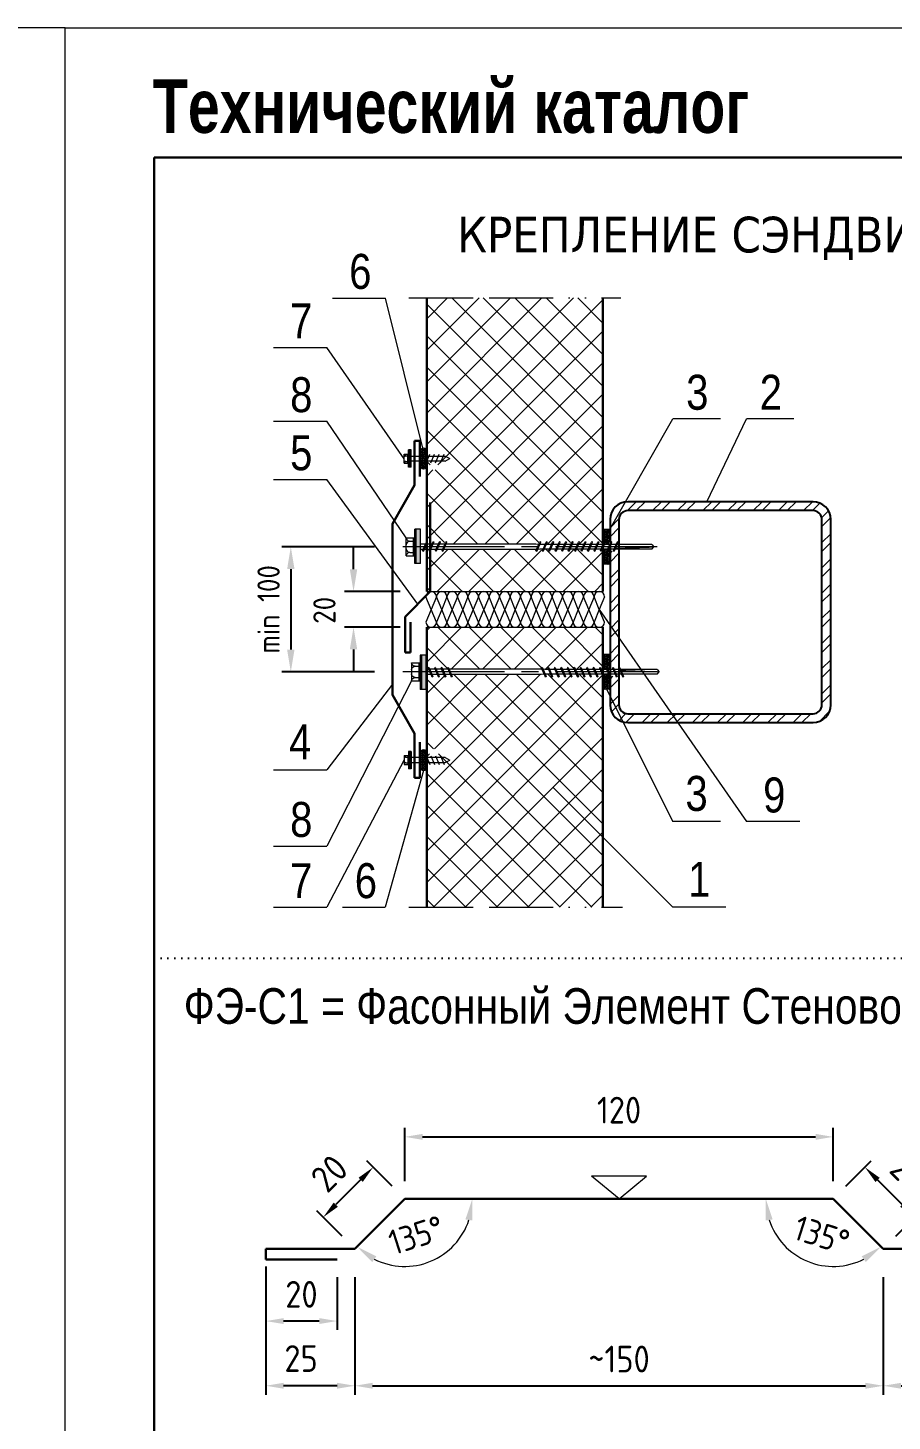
# Model space of a CAD drawing. Extents: x 5821 to 16321, y -13531 to 5774.
# Drawn here: x 15250 to 15736, y 537 to 1319 of the extents above; entities that cross this region are included whole.
import ezdxf
from ezdxf.enums import TextEntityAlignment as Align

# ---------------------------------------------------------------- set-up
doc = ezdxf.new("R2010")
doc.units = 0
doc.header["$LTSCALE"] = 3
for name, pattern in [('ACAD_ISO13W100', [36, 12, -3, 12, -3, 0, -3, 0, -3]), ('CENTER2', [28.575, 19.05, -3.175, 3.175, -3.175]), ('DOT2', [0.125, 0, -0.125])]:
    doc.linetypes.add(name, pattern=pattern)
doc.layers.get('0').update_dxf_attribs({"linetype": 'CONTINUOUS', "lineweight": 30})
doc.layers.get('DEFPOINTS').update_dxf_attribs({"linetype": 'CONTINUOUS'})
for name, color, linetype, lineweight in [('new_fill', 8, 'CONTINUOUS', 13), ('RAZMER', 7, 'CONTINUOUS', 9), ('Нащельники', 1, 'CONTINUOUS', 30), ('Саморезы', 7, 'CONTINUOUS', 13)]:
    doc.layers.add(name, color=color, linetype=linetype, lineweight=lineweight)
doc.layers.add('Punktir', color=7, linetype='CONTINUOUS')
doc.layers.add('Прогон', color=7, linetype='CONTINUOUS')
doc.styles.add('ROMANS', font='romans.shx', dxfattribs={"width": 0.85})
doc.styles.get("Standard").update_dxf_attribs({"font": 'TAHOMA.TTF'})
doc.styles.add('style1', font='ARIALN.TTF')
doc.styles.add('style2', font='impact.TTF')
doc.dimstyles.new('2.5', dxfattribs={"dimscale": 5, "dimtxt": 3, "dimasz": 2, "dimexe": 1, "dimexo": 2, "dimgap": 0, "dimtad": 0, "dimdec": 0, "dimlfac": 0.5, "dimzin": 9, "dimdsep": 46, "dimtxsty": 'ROMANS', "dimcen": -3, "dimdle": 1, "dimclrd": 256, "dimclre": 256, "dimclrt": 256, "dimadec": 0, "dimazin": 0, "dimtfac": 1, "dimtdec": 0, "dimtofl": 0, "dimtmove": 2, "dimatfit": 3, "dimfxl": 0, "dimtvp": 1, "dimtolj": 1, "dimtzin": 9, "dimarcsym": 0})
doc.dimstyles.new('5', dxfattribs={"dimscale": 5, "dimtxt": 3, "dimasz": 2.5, "dimexe": 1, "dimexo": 3, "dimgap": 0, "dimtad": 0, "dimdec": 0, "dimzin": 9, "dimdsep": 46, "dimtxsty": 'ROMANS', "dimblk2": 'OBLIQUE', "dimcen": -3, "dimdle": 1.5, "dimclrd": 256, "dimclre": 256, "dimclrt": 256, "dimadec": 0, "dimazin": 0, "dimtfac": 1, "dimtdec": 0, "dimtofl": 0, "dimtmove": 2, "dimatfit": 3, "dimfxl": 0, "dimtvp": 1, "dimtolj": 1, "dimtzin": 9, "dimarcsym": 0})
doc.dimstyles.get("Standard").update_dxf_attribs({"dimscale": 0, "dimtxt": 3, "dimasz": 3, "dimexe": 2.5, "dimexo": 2.5, "dimgap": 1.5, "dimtad": 0, "dimdec": 0, "dimzin": 9, "dimdsep": 46, "dimtxsty": 'ROMANS', "dimcen": -3, "dimdle": 1.25, "dimadec": 0, "dimazin": 0, "dimtfac": 0.75, "dimtdec": 0, "dimtofl": 0, "dimtmove": 2, "dimatfit": 3, "dimfxl": 0, "dimtvp": 1.5, "dimtolj": 1, "dimtzin": 0, "dimarcsym": 0})
pattern_1 = [(45, (12944.359, -2801.747), (-7.071068, 7.071068), []), (45, (12944.359, -2796.747), (-7.071068, 7.071068), [])]

# ---------------------------------------------------------------- blocks, each defined once
blk = doc.blocks.new('саморез4')
at = {"layer": 'new_fill'}
blk.add_hatch(color=254, dxfattribs=at).paths.add_polyline_path([(-2.4, -9.36), (0, -9.36), (0, 9.84), (-2.4, 9.84)])
at = {"layer": 'Саморезы', "ltscale": 150}
for p, q in [((0, 9.84), (-3.08, 9.84)), ((-3.08, -9.36), (-3.08, 9.84)), ((-2.4, -9.36), (-2.4, 9.84)), ((0, -9.36), (0, 9.84)), ((-7.88, 5.04), (-3.08, 5.04)), ((-7.88, -5.04), (-7.88, 5.04)), ((-5.88, 3.12), (-3.08, 3.12)), ((-3.76, -5.04), (-3.76, 5.04)), ((64.93, 1.5), (0, 1.5)), ((1.3, -2.21), (3.4, 2.69)), ((1.92, -2.21), (4.02, 2.69)), ((3.71, 2.91), (3.4, 2.69)), ((3.71, 2.91), (4.02, 2.69)), ((4.93, -2.21), (7.03, 2.69)), ((5.55, -2.21), (7.64, 2.69)), ((7.33, 2.91), (7.03, 2.69)), ((7.33, 2.91), (7.64, 2.69)), ((8.56, -2.21), (10.65, 2.69)), ((9.17, -2.21), (11.27, 2.69)), ((10.96, 2.91), (10.65, 2.69)), ((10.96, 2.91), (11.27, 2.69)), ((12.18, -2.21), (14.28, 2.69)), ((12.8, -2.21), (14.9, 2.69)), ((14.59, 2.91), (14.28, 2.69)), ((14.59, 2.91), (14.9, 2.69)), ((64.94, -2.21), (67.04, 2.69)), ((65.56, -2.21), (67.66, 2.69)), ((67.35, 2.91), (67.04, 2.69)), ((130.01, 1.32), (67.08, 1.32)), ((67.35, 2.91), (67.66, 2.69)), ((68.57, -2.21), (70.67, 2.69)), ((69.19, -2.21), (71.28, 2.69)), ((70.97, 2.91), (70.67, 2.69)), ((70.97, 2.91), (71.28, 2.69)), ((72.2, -2.21), (74.3, 2.69)), ((72.81, -2.21), (74.91, 2.69)), ((74.6, 2.91), (74.29, 2.69)), ((74.6, 2.91), (74.91, 2.69)), ((75.82, -2.21), (77.92, 2.69)), ((76.44, -2.21), (78.54, 2.69)), ((78.23, 2.91), (77.92, 2.69)), ((78.23, 2.91), (78.54, 2.69)), ((79.45, -2.21), (81.55, 2.69)), ((80.07, -2.21), (82.16, 2.69)), ((81.85, 2.91), (81.55, 2.69)), ((81.85, 2.91), (82.16, 2.69)), ((83.08, -2.21), (85.18, 2.69)), ((83.69, -2.21), (85.79, 2.69)), ((85.48, 2.91), (85.17, 2.69)), ((85.48, 2.91), (85.79, 2.69)), ((86.7, -2.21), (88.8, 2.69)), ((87.32, -2.21), (89.42, 2.69)), ((89.11, 2.91), (88.8, 2.69)), ((89.11, 2.91), (89.42, 2.69)), ((90.33, -2.21), (92.43, 2.69)), ((90.95, -2.21), (93.04, 2.69)), ((92.73, 2.91), (92.43, 2.69)), ((92.73, 2.91), (93.04, 2.69)), ((93.96, -2.21), (96.06, 2.69)), ((94.57, -2.21), (96.67, 2.69)), ((96.36, 2.91), (96.05, 2.69)), ((96.36, 2.91), (96.67, 2.69)), ((97.58, -2.21), (99.68, 2.69)), ((98.2, -2.21), (100.3, 2.69)), ((99.99, 2.91), (99.68, 2.69)), ((99.99, 2.91), (100.3, 2.69)), ((101.21, -2.21), (103.31, 2.69)), ((101.83, -2.21), (103.92, 2.69)), ((103.61, 2.91), (103.31, 2.69)), ((103.61, 2.91), (103.92, 2.69)), ((104.84, -2.21), (106.94, 2.69)), ((105.45, -2.21), (107.55, 2.69)), ((107.24, 2.91), (106.93, 2.69)), ((107.24, 2.91), (107.55, 2.69)), ((108.46, -2.21), (110.56, 2.69)), ((109.08, -2.21), (111.18, 2.69)), ((110.87, 2.91), (110.56, 2.69)), ((110.87, 2.91), (111.18, 2.69)), ((130.01, 1.32), (131.19, 0)), ((-7.88, -5.04), (-3.08, -5.04)), ((-5.88, -3.12), (-3.08, -3.12)), ((64.93, -1.5), (0, -1.5)), ((64.93, -1.5), (0, -1.5)), ((1.61, -2.43), (1.3, -2.21)), ((1.61, -2.43), (1.92, -2.21)), ((5.24, -2.43), (4.93, -2.21)), ((5.24, -2.43), (5.55, -2.21)), ((8.86, -2.43), (8.56, -2.21)), ((8.86, -2.43), (9.17, -2.21)), ((12.49, -2.43), (12.18, -2.21)), ((12.49, -2.43), (12.8, -2.21)), ((65.25, -2.43), (64.94, -2.21)), ((65.25, -2.43), (65.56, -2.21)), ((130.01, -1.32), (67.08, -1.32)), ((68.88, -2.43), (68.57, -2.21)), ((68.88, -2.43), (69.19, -2.21)), ((72.51, -2.43), (72.2, -2.21)), ((72.51, -2.43), (72.82, -2.21)), ((76.13, -2.43), (75.82, -2.21)), ((76.13, -2.43), (76.44, -2.21)), ((79.76, -2.43), (79.45, -2.21)), ((79.76, -2.43), (80.07, -2.21)), ((83.39, -2.43), (83.08, -2.21)), ((83.39, -2.43), (83.7, -2.21)), ((87.01, -2.43), (86.7, -2.21)), ((87.01, -2.43), (87.32, -2.21)), ((90.64, -2.43), (90.33, -2.21)), ((90.64, -2.43), (90.95, -2.21)), ((94.27, -2.43), (93.96, -2.21)), ((94.27, -2.43), (94.58, -2.21)), ((97.89, -2.43), (97.58, -2.21)), ((97.89, -2.43), (98.2, -2.21)), ((101.52, -2.43), (101.21, -2.21)), ((101.52, -2.43), (101.83, -2.21)), ((105.15, -2.43), (104.84, -2.21)), ((105.15, -2.43), (105.46, -2.21)), ((108.77, -2.43), (108.46, -2.21)), ((108.77, -2.43), (109.08, -2.21)), ((130.01, -1.32), (131.19, 0)), ((0, -9.36), (-3.08, -9.36))]:
    blk.add_line(p, q, dxfattribs=at)
at = {"layer": 'Саморезы'}
for p, q in [((67.08, 1.32), (64.93, 1.5)), ((67.08, -1.32), (64.93, -1.5))]:
    blk.add_line(p, q, dxfattribs=at)
at = {"layer": 'Саморезы', "ltscale": 150}
for centre, radius, start, end in [((-5.88, 5.12), 2, 182.37301, 269.96526), ((-5.88, 1.12), 2, 90.03474, 177.62699), ((80.26, 1057.69), 1058.91, 271.59199, 272.75541), ((-5.88, -1.12), 2, 182.37301, 269.96526), ((-5.88, -5.12), 2, 90.03474, 177.62699)]:
    blk.add_arc(centre, radius, start, end, dxfattribs=at)
blk = doc.blocks.new('саморез1')
at = {"layer": 'new_fill'}
blk.add_hatch(color=254, dxfattribs=at).paths.add_polyline_path([(-1.2, -4.8), (0, -4.8), (0, 4.8), (-1.2, 4.8)])
at = {"layer": 'Саморезы', "ltscale": 150}
for p, q in [((-3.94, 2.64), (-1.54, 2.64)), ((-3.94, 2.64), (-3.94, -2.4)), ((-2.94, 1.68), (-1.54, 1.68)), ((-1.88, 2.64), (-1.88, -2.4)), ((0, 4.8), (-1.54, 4.8)), ((-1.54, 4.8), (-1.54, -4.8)), ((-1.2, 4.8), (-1.2, -4.8)), ((0, 4.8), (0, -4.8)), ((19.22, 1.4), (0, 1.4)), ((8.42, 2.45), (10.52, -2.45)), ((11.09, 2.45), (13.19, -2.45)), ((13.76, 2.45), (15.85, -2.45)), ((16.43, 2.45), (18.52, -2.45)), ((19.22, 1.4), (21.75, 0)), ((19.22, -1.4), (21.75, 0)), ((-3.94, -2.4), (-1.54, -2.4)), ((-2.94, -1.44), (-1.54, -1.44)), ((0, -4.8), (-1.54, -4.8)), ((0, -1.4), (19.22, -1.4))]:
    blk.add_line(p, q, dxfattribs=at)
for centre, start, end in [((-2.94, 2.68), 182.37301, 269.96526), ((-2.94, 0.68), 90.03474, 177.62699), ((-2.94, -0.44), 182.37301, 269.96526), ((-2.94, -2.44), 90.03474, 177.62699)]:
    blk.add_arc(centre, 1, start, end, dxfattribs=at)
blk = doc.blocks.new('*D842')
at = {"layer": 'DEFPOINTS', "color": 0, "transparency": 16777216}
for p in [(15474.13, 1002.36), (15433.01, 982.36), (15474.13, 982.36)]:
    blk.add_point(p, dxfattribs=at)
at = {"layer": 'RAZMER', "lineweight": -2, "transparency": 16777216}
for p, q in [((15433.01, 1014.86), (15433.01, 1027.36)), ((15459.13, 1002.36), (15428.01, 1002.36)), ((15459.13, 982.36), (15428.01, 982.36)), ((15433.01, 969.86), (15433.01, 957.36))]:
    blk.add_line(p, q, dxfattribs=at)
at = {"layer": 'RAZMER', "transparency": 16777216}
for points in [[(15430.93, 1014.86), (15435.1, 1014.86), (15433.01, 1002.36)], [(15430.93, 969.86), (15435.1, 969.86), (15433.01, 982.36)]]:
    blk.add_solid(points, dxfattribs=at)
at = {"layer": 'RAZMER', "transparency": 16777216, "insert": (15416.67, 991.82), "char_height": 12.5, "attachment_point": 5, "rotation": 90, "style": 'ROMANS'}
blk.add_mtext('\\A1;20', dxfattribs=at)
blk = doc.blocks.new('_OBLIQUE')
at = {"color": 0, "linetype": 'ByBlock'}
blk.add_line((-0.5, -0.5), (0.5, 0.5), dxfattribs=at)
blk = doc.blocks.new('*D843')
at = {"layer": 'DEFPOINTS', "color": 0, "transparency": 16777216}
for p in [(15459.72, 1027.45), (15397.8, 957.27), (15459.72, 957.27)]:
    blk.add_point(p, dxfattribs=at)
at = {"layer": 'RAZMER', "lineweight": -2, "transparency": 16777216}
for p, q in [((15444.72, 1027.45), (15392.8, 1027.45)), ((15397.8, 1014.95), (15397.8, 969.77)), ((15444.72, 957.27), (15392.8, 957.27))]:
    blk.add_line(p, q, dxfattribs=at)
at = {"layer": 'RAZMER', "transparency": 16777216}
for points in [[(15395.72, 1014.95), (15399.88, 1014.95), (15397.8, 1027.45)], [(15395.72, 969.77), (15399.88, 969.77), (15397.8, 957.27)]]:
    blk.add_solid(points, dxfattribs=at)
at = {"layer": 'RAZMER', "transparency": 16777216, "insert": (15385.3, 992.36), "char_height": 12.5, "attachment_point": 5, "rotation": 90, "style": 'ROMANS'}
blk.add_mtext('\\A1;min 100', dxfattribs=at)
blk = doc.blocks.new('*D856')
at = {"layer": 'DEFPOINTS', "color": 0, "transparency": 16777216}
for p in [(15461.8, 661.45), (15416.02, 651.15), (15433.76, 633.41)]:
    blk.add_point(p, dxfattribs=at)
at = {"layer": 'RAZMER', "lineweight": -2, "transparency": 16777216}
for p, q in [((15454.73, 668.52), (15440.52, 682.73)), ((15436.99, 672.12), (15423.09, 658.22)), ((15426.69, 640.48), (15412.48, 654.69))]:
    blk.add_line(p, q, dxfattribs=at)
at = {"layer": 'RAZMER', "transparency": 16777216}
for points in [[(15435.81, 673.3), (15438.17, 670.94), (15444.06, 679.19)], [(15421.91, 659.4), (15424.27, 657.04), (15416.02, 651.15)]]:
    blk.add_solid(points, dxfattribs=at)
at = {"layer": 'RAZMER', "transparency": 16777216, "insert": (15419.43, 675.78), "char_height": 15, "attachment_point": 5, "rotation": 45, "style": 'ROMANS'}
blk.add_mtext('\\A1;20', dxfattribs=at)
blk = doc.blocks.new('*D857')
at = {"layer": 'DEFPOINTS', "color": 0, "transparency": 16777216}
for p in [(15383.76, 633.41), (15433.76, 627.41), (15383.76, 556.53)]:
    blk.add_point(p, dxfattribs=at)
at = {"layer": 'RAZMER', "lineweight": -2, "transparency": 16777216}
for p, q in [((15383.76, 623.41), (15383.76, 551.53)), ((15433.76, 617.41), (15433.76, 551.53)), ((15423.76, 556.53), (15393.76, 556.53))]:
    blk.add_line(p, q, dxfattribs=at)
at = {"layer": 'RAZMER', "transparency": 16777216}
for points in [[(15393.76, 558.2), (15393.76, 554.87), (15383.76, 556.53)], [(15423.76, 558.2), (15423.76, 554.87), (15433.76, 556.53)]]:
    blk.add_solid(points, dxfattribs=at)
at = {"layer": 'RAZMER', "transparency": 16777216, "insert": (15403.54, 571.82), "char_height": 15, "attachment_point": 5, "style": 'ROMANS'}
blk.add_mtext('\\A1;25', dxfattribs=at)
blk = doc.blocks.new('*D858')
at = {"layer": 'DEFPOINTS', "color": 0, "transparency": 16777216}
for p in [(15525.8, 661.45), (15682.5, 661.45), (15702.5, 661.45), (15675.68, 634.63), (15730.54, 633.41)]:
    blk.add_point(p, dxfattribs=at)
at = {"layer": 'RAZMER', "color": 0, "lineweight": 0, "transparency": 16777216}
blk.add_arc((15702.5, 661.45), 37.94, 198.20059, 296.79941, dxfattribs=at)
at = {"layer": 'RAZMER', "color": 0, "transparency": 16777216}
for points in [[(15664.49, 649.29), (15668.44, 649.92), (15664.57, 661.45)], [(15718.43, 629.21), (15720.78, 625.97), (15729.33, 634.63)]]:
    blk.add_solid(points, dxfattribs=at)
at = {"layer": 'RAZMER', "color": 0, "transparency": 16777216, "insert": (15696.02, 641.13), "char_height": 14, "attachment_point": 5, "rotation": 342.31118, "style": 'ROMANS'}
blk.add_mtext('\\A1;135°', dxfattribs=at)
blk = doc.blocks.new('*D859')
at = {"layer": 'DEFPOINTS', "color": 0, "transparency": 16777216}
for p in [(15702.5, 696.25), (15461.8, 661.45), (15702.5, 661.45)]:
    blk.add_point(p, dxfattribs=at)
at = {"layer": 'RAZMER', "lineweight": -2, "transparency": 16777216}
for p, q in [((15461.8, 671.45), (15461.8, 701.25)), ((15471.8, 696.25), (15692.5, 696.25)), ((15702.5, 671.45), (15702.5, 701.25))]:
    blk.add_line(p, q, dxfattribs=at)
at = {"layer": 'RAZMER', "transparency": 16777216}
for points in [[(15471.8, 697.92), (15471.8, 694.59), (15461.8, 696.25)], [(15692.5, 697.92), (15692.5, 694.59), (15702.5, 696.25)]]:
    blk.add_solid(points, dxfattribs=at)
at = {"layer": 'RAZMER', "transparency": 16777216, "insert": (15582.15, 711.25), "char_height": 15, "attachment_point": 5, "style": 'ROMANS'}
blk.add_mtext('\\A1;120', dxfattribs=at)
blk = doc.blocks.new('*D860')
at = {"layer": 'DEFPOINTS', "color": 0, "transparency": 16777216}
for p in [(15702.5, 661.45), (15748.29, 651.15), (15730.54, 633.41)]:
    blk.add_point(p, dxfattribs=at)
at = {"layer": 'RAZMER', "lineweight": -2, "transparency": 16777216}
for p, q in [((15709.57, 668.52), (15723.78, 682.73)), ((15727.31, 672.12), (15741.21, 658.22)), ((15737.62, 640.48), (15751.82, 654.69))]:
    blk.add_line(p, q, dxfattribs=at)
at = {"layer": 'RAZMER', "transparency": 16777216}
for points in [[(15728.49, 673.3), (15726.14, 670.94), (15720.24, 679.19)], [(15742.39, 659.4), (15740.04, 657.04), (15748.29, 651.15)]]:
    blk.add_solid(points, dxfattribs=at)
at = {"layer": 'RAZMER', "transparency": 16777216, "insert": (15744.87, 675.78), "char_height": 15, "attachment_point": 5, "rotation": 315, "style": 'ROMANS'}
blk.add_mtext('\\A1;20', dxfattribs=at)
blk = doc.blocks.new('*D864')
at = {"layer": 'DEFPOINTS', "color": 0, "transparency": 16777216}
for p in [(15433.76, 627.41), (15730.54, 627.41), (15730.54, 556.53)]:
    blk.add_point(p, dxfattribs=at)
at = {"layer": 'RAZMER', "lineweight": -2, "transparency": 16777216}
for p, q in [((15433.76, 617.41), (15433.76, 551.53)), ((15730.54, 617.41), (15730.54, 551.53)), ((15443.76, 556.53), (15720.54, 556.53))]:
    blk.add_line(p, q, dxfattribs=at)
at = {"layer": 'RAZMER', "transparency": 16777216}
for points in [[(15443.76, 558.2), (15443.76, 554.87), (15433.76, 556.53)], [(15720.54, 558.2), (15720.54, 554.87), (15730.54, 556.53)]]:
    blk.add_solid(points, dxfattribs=at)
at = {"layer": 'RAZMER', "transparency": 16777216, "insert": (15582.15, 571.53), "char_height": 15, "attachment_point": 5, "style": 'ROMANS'}
blk.add_mtext('\\A1;~150', dxfattribs=at)
blk = doc.blocks.new('*D868')
at = {"layer": 'DEFPOINTS', "color": 0, "transparency": 16777216}
for p in [(15383.76, 627.41), (15423.76, 627.41), (15383.76, 592.85)]:
    blk.add_point(p, dxfattribs=at)
at = {"layer": 'RAZMER', "lineweight": -2, "transparency": 16777216}
for p, q in [((15383.76, 617.41), (15383.76, 587.85)), ((15423.76, 617.41), (15423.76, 587.85)), ((15413.76, 592.85), (15393.76, 592.85))]:
    blk.add_line(p, q, dxfattribs=at)
at = {"layer": 'RAZMER', "transparency": 16777216}
for points in [[(15393.76, 594.52), (15393.76, 591.19), (15383.76, 592.85)], [(15413.76, 594.52), (15413.76, 591.19), (15423.76, 592.85)]]:
    blk.add_solid(points, dxfattribs=at)
at = {"layer": 'RAZMER', "transparency": 16777216, "insert": (15403.76, 607.85), "char_height": 15, "attachment_point": 5, "style": 'ROMANS'}
blk.add_mtext('\\A1;20', dxfattribs=at)
blk = doc.blocks.new('*D869')
at = {"layer": 'DEFPOINTS', "color": 0, "transparency": 16777216}
for p in [(15730.54, 627.41), (15780.54, 633.41), (15780.54, 556.53)]:
    blk.add_point(p, dxfattribs=at)
at = {"layer": 'RAZMER', "lineweight": -2, "transparency": 16777216}
for p, q in [((15780.54, 623.41), (15780.54, 551.53)), ((15730.54, 617.41), (15730.54, 551.53)), ((15740.54, 556.53), (15770.54, 556.53))]:
    blk.add_line(p, q, dxfattribs=at)
at = {"layer": 'RAZMER', "transparency": 16777216}
for points in [[(15740.54, 558.2), (15740.54, 554.87), (15730.54, 556.53)], [(15770.54, 558.2), (15770.54, 554.87), (15780.54, 556.53)]]:
    blk.add_solid(points, dxfattribs=at)
at = {"layer": 'RAZMER', "transparency": 16777216, "insert": (15760.77, 571.82), "char_height": 15, "attachment_point": 5, "style": 'ROMANS'}
blk.add_mtext('\\A1;25', dxfattribs=at)
blk = doc.blocks.new('*D871')
at = {"layer": 'DEFPOINTS', "color": 0, "transparency": 16777216}
for p in [(15461.8, 661.45), (15481.8, 661.45), (15638.5, 661.45), (15488.63, 634.63), (15433.76, 633.41)]:
    blk.add_point(p, dxfattribs=at)
at = {"layer": 'RAZMER', "color": 0, "lineweight": 0, "transparency": 16777216}
blk.add_arc((15461.8, 661.45), 37.94, 243.20059, 341.79941, dxfattribs=at)
at = {"layer": 'RAZMER', "color": 0, "transparency": 16777216}
for points in [[(15495.86, 649.92), (15499.81, 649.29), (15499.74, 661.45)], [(15443.52, 625.97), (15445.87, 629.21), (15434.98, 634.63)]]:
    blk.add_solid(points, dxfattribs=at)
at = {"layer": 'RAZMER', "color": 0, "transparency": 16777216, "insert": (15468.28, 641.13), "char_height": 14, "attachment_point": 5, "rotation": 17.68882, "style": 'ROMANS'}
blk.add_mtext('\\A1;135°', dxfattribs=at)

msp = doc.modelspace()

# ---------------------------------------------------------------- hatches: boundary and pattern name
at = {"layer": 'new_fill'}
h = msp.add_hatch(dxfattribs=at)
h.set_pattern_fill('ANSI37', color=256, scale=100, style=0)
h.set_pattern_definition([(45, (25978.73, -838.003), (-8.838835, 8.838835), []), (135, (25978.73, -838.003), (-8.838835, -8.838835), [])])
h.paths.add_polyline_path([(15573.13, 1167.22), (15474.13, 1167.22), (15474.13, 1073.41), (15484.57, 1073.41), (15487.11, 1072.01), (15484.57, 1070.61), (15474.22, 1070.61), (15474.13, 1070.41), (15474.13, 1028.96), (15476.43, 1028.96), (15477.09, 1030.48), (15477.56, 1030.14), (15477.05, 1028.96), (15480.06, 1028.96), (15480.71, 1030.48), (15481.18, 1030.14), (15480.68, 1028.96), (15483.69, 1028.96), (15484.34, 1030.48), (15484.81, 1030.14), (15484.3, 1028.96), (15487.31, 1028.96), (15487.97, 1030.48), (15488.44, 1030.14), (15487.93, 1028.96), (15538.48, 1028.96), (15540.02, 1028.82), (15540.73, 1030.48), (15541.2, 1030.14), (15540.61, 1028.77), (15540.62, 1028.77), (15543.62, 1028.77), (15544.36, 1030.48), (15544.82, 1030.14), (15544.24, 1028.77), (15547.25, 1028.77), (15547.98, 1030.48), (15548.45, 1030.14), (15547.86, 1028.77), (15550.88, 1028.77), (15551.61, 1030.48), (15552.08, 1030.14), (15551.49, 1028.77), (15554.5, 1028.77), (15555.24, 1030.48), (15555.7, 1030.14), (15555.12, 1028.77), (15558.13, 1028.77), (15558.86, 1030.48), (15559.33, 1030.14), (15558.74, 1028.77), (15561.76, 1028.77), (15562.49, 1030.48), (15562.96, 1030.14), (15562.37, 1028.77), (15565.38, 1028.77), (15566.12, 1030.48), (15566.58, 1030.14), (15566, 1028.77), (15569.01, 1028.77), (15569.74, 1030.48), (15570.21, 1030.14), (15569.62, 1028.77), (15572.64, 1028.77), (15573.13, 1029.94)])
h.paths.add_polyline_path([(15573.13, 1026.13), (15572.12, 1026.13), (15571.59, 1024.9), (15571.13, 1025.24), (15571.51, 1026.13), (15568.5, 1026.13), (15567.97, 1024.9), (15567.5, 1025.24), (15567.88, 1026.13), (15564.87, 1026.13), (15564.34, 1024.9), (15563.87, 1025.24), (15564.25, 1026.13), (15561.24, 1026.13), (15560.71, 1024.9), (15560.25, 1025.24), (15560.63, 1026.13), (15557.62, 1026.13), (15557.09, 1024.9), (15556.62, 1025.24), (15557, 1026.13), (15553.99, 1026.13), (15553.46, 1024.9), (15552.99, 1025.24), (15553.37, 1026.13), (15550.36, 1026.13), (15549.83, 1024.9), (15549.37, 1025.24), (15549.75, 1026.13), (15546.74, 1026.13), (15546.21, 1024.9), (15545.74, 1025.24), (15546.12, 1026.13), (15543.11, 1026.13), (15542.58, 1024.9), (15542.11, 1025.24), (15542.49, 1026.13), (15540.62, 1026.13), (15539.44, 1026.03), (15538.95, 1024.9), (15538.49, 1025.24), (15538.79, 1025.95), (15486.64, 1025.95), (15486.19, 1024.9), (15485.72, 1025.24), (15486.03, 1025.95), (15483.01, 1025.95), (15482.57, 1024.9), (15482.1, 1025.24), (15482.4, 1025.95), (15479.39, 1025.95), (15478.94, 1024.9), (15478.47, 1025.24), (15478.77, 1025.95), (15475.76, 1025.95), (15475.31, 1024.9), (15474.84, 1025.24), (15475.15, 1025.95), (15474.13, 1025.95), (15474.13, 1002.36), (15573.13, 1002.36)])
h = msp.add_hatch(dxfattribs=at)
h.set_pattern_fill('NET3', color=256, scale=10, angle=-90, style=0)
h.set_pattern_definition([(90, (11675.7274, -8985.0548), (1.25, -2e-16), []), (30, (11675.7274, -8985.0548), (0.625, -1.08253175), []), (330, (11675.7274, -8985.0548), (-0.625, -1.08253175), [])])
h.paths.add_polyline_path([(15474.13, 1074.91), (15474.13, 1073.07, -1), (15470.35, 1073.07), (15470.35, 1074.91)])
h.paths.add_polyline_path([(15474.13, 1079.11), (15474.13, 1074.91), (15470.35, 1074.91), (15470.35, 1079.11)])
h.paths.add_polyline_path([(15470.35, 1079.11), (15470.35, 1080.96, -1), (15474.13, 1080.96), (15474.13, 1079.11)])
h = msp.add_hatch(dxfattribs=at)
h.set_pattern_fill('STEEL', color=256, scale=80, style=0)
h.set_pattern_definition(pattern_1)
h.paths.add_polyline_path([(15639.1, 1052.75), (15639.1, 1047.75), (15691.1, 1047.75, -0.414214), (15696.1, 1042.75), (15696.1, 992.36), (15701.1, 992.36), (15701.1, 1042.75, 0.414214), (15691.1, 1052.75)])
h.paths.add_polyline_path([(15639.1, 1047.75), (15639.1, 1052.75), (15587.1, 1052.75, 0.16896), (15580.89, 1050.59), (15577.57, 1045.79, 0.077621), (15577.1, 1042.75), (15577.1, 1029.85), (15582.1, 1029.85), (15582.1, 1042.75, -0.414214), (15587.1, 1047.75)])
h.paths.add_polyline_path([(15577.1, 992.36), (15582.1, 992.36), (15582.1, 1024.89), (15581.97, 1025.05), (15577.1, 1025.05)])
h.paths.add_polyline_path([(15582.1, 992.36), (15577.1, 992.36), (15577.1, 977.78), (15582.1, 968.66)])
h = msp.add_hatch(dxfattribs=at)
h.set_pattern_fill('NET3', color=256, scale=10, angle=90, style=0)
h.set_pattern_definition([(90, (17433.1348, 23466.7323), (-1.25, -2e-14), []), (150, (17433.1348, 23466.7323), (-0.625, -1.082531755), []), (210, (17433.1348, 23466.7323), (0.625, -1.082531755), [])])
h.paths.add_polyline_path([(15575.1, 1026.13), (15575.48, 1025.24), (15575.17, 1025.02), (15574.86, 1025.24), (15574.48, 1026.13), (15573.1, 1026.13), (15573.1, 1017.69), (15577.1, 1017.69), (15577.1, 1026.13)])
h.paths.add_polyline_path([(15573.1, 1037.21), (15573.1, 1030.35), (15573.38, 1030.14), (15573.97, 1028.77), (15576.98, 1028.77), (15576.39, 1030.14), (15576.7, 1030.37), (15577.01, 1030.14), (15577.1, 1029.94), (15577.1, 1037.21)])
h = msp.add_hatch(dxfattribs=at)
h.set_pattern_fill('STEEL', color=256, scale=80, style=0)
h.set_pattern_definition(pattern_1)
h.paths.add_polyline_path([(15582.1, 959.67), (15582.1, 968.66), (15577.1, 977.78), (15577.1, 959.67)])
h.paths.add_polyline_path([(15577.1, 938.75, 0.414214), (15587.1, 928.75), (15603.98, 928.75), (15601.24, 933.75), (15587.1, 933.75, -0.414214), (15582.1, 938.75), (15582.1, 954.87), (15577.1, 954.87)])
h.paths.add_polyline_path([(15639.1, 928.75), (15639.1, 933.75), (15601.24, 933.75), (15603.98, 928.75)])
h.paths.add_polyline_path([(15691.1, 928.75, 0.414214), (15701.1, 938.75), (15701.1, 992.36), (15696.1, 992.36), (15696.1, 938.75, -0.414214), (15691.1, 933.75), (15639.1, 933.75), (15639.1, 928.75)])
h = msp.add_hatch(dxfattribs=at)
h.set_pattern_fill('ANSI37', color=256, scale=100, style=0)
h.set_pattern_definition([(45, (25978.73, -765.58), (-8.838835, 8.838835), []), (135, (25978.73, -765.58), (-8.838835, -8.838835), [])])
h.paths.add_polyline_path([(15573.13, 954.79), (15572.64, 955.95), (15569.62, 955.95), (15570.21, 954.58), (15569.74, 954.24), (15569.01, 955.95), (15566, 955.95), (15566.58, 954.58), (15566.12, 954.24), (15565.38, 955.95), (15562.37, 955.95), (15562.96, 954.58), (15562.49, 954.24), (15561.76, 955.95), (15558.74, 955.95), (15559.33, 954.58), (15558.86, 954.24), (15558.13, 955.95), (15555.12, 955.95), (15555.7, 954.58), (15555.24, 954.24), (15554.5, 955.95), (15551.49, 955.95), (15552.08, 954.58), (15551.61, 954.24), (15550.88, 955.95), (15547.86, 955.95), (15548.45, 954.58), (15547.98, 954.24), (15547.25, 955.95), (15544.24, 955.95), (15544.82, 954.58), (15544.36, 954.24), (15543.62, 955.95), (15540.62, 955.95), (15540.61, 955.95), (15541.2, 954.58), (15540.73, 954.24), (15540.02, 955.9), (15538.48, 955.77), (15487.93, 955.77), (15488.44, 954.58), (15487.97, 954.24), (15487.31, 955.77), (15484.3, 955.77), (15484.81, 954.58), (15484.34, 954.24), (15483.69, 955.77), (15480.68, 955.77), (15481.18, 954.58), (15480.71, 954.24), (15480.06, 955.77), (15477.05, 955.77), (15477.56, 954.58), (15477.09, 954.24), (15476.43, 955.77), (15474.13, 955.77), (15474.13, 914.32), (15474.22, 914.11), (15484.57, 914.11), (15487.11, 912.71), (15484.57, 911.31), (15474.13, 911.31), (15474.13, 825.22), (15573.13, 825.14)])
h.paths.add_polyline_path([(15573.13, 979.36), (15571.32, 982.31, -0.021919), (15571.06, 982.3, -0.050551), (15570.47, 982.36), (15565.75, 982.36, -0.050551), (15565.16, 982.3, -0.050551), (15564.57, 982.36), (15559.85, 982.36, -0.050551), (15559.26, 982.3, -0.050551), (15558.67, 982.36), (15553.95, 982.36, -0.050551), (15553.36, 982.3, -0.050551), (15552.77, 982.36), (15548.05, 982.36, -0.050551), (15547.46, 982.3, -0.050551), (15546.87, 982.36), (15542.15, 982.36, -0.050551), (15541.56, 982.3, -0.050551), (15540.97, 982.36), (15536.25, 982.36, -0.050551), (15535.66, 982.3, -0.050551), (15535.07, 982.36), (15530.35, 982.36, -0.050551), (15529.76, 982.3, -0.050551), (15529.17, 982.36), (15524.45, 982.36, -0.050551), (15523.86, 982.3, -0.050551), (15523.27, 982.36), (15518.55, 982.36, -0.050551), (15517.96, 982.3, -0.050551), (15517.37, 982.36), (15512.65, 982.36, -0.050551), (15512.06, 982.3, -0.050551), (15511.47, 982.36), (15506.75, 982.36, -0.050551), (15506.16, 982.3, -0.050551), (15505.57, 982.36), (15500.85, 982.36, -0.050551), (15500.26, 982.3, -0.050551), (15499.67, 982.36), (15494.95, 982.36, -0.050551), (15494.36, 982.3, -0.050551), (15493.77, 982.36), (15489.05, 982.36, -0.050551), (15488.46, 982.3, -0.050551), (15487.87, 982.36), (15483.15, 982.36, -0.050551), (15482.56, 982.3, -0.050551), (15481.97, 982.36), (15477.25, 982.36, -0.050551), (15476.66, 982.3, -0.050551), (15476.07, 982.36), (15474.13, 982.36), (15474.13, 958.78), (15475.15, 958.78), (15474.84, 959.48), (15475.15, 959.71), (15475.46, 959.48), (15475.76, 958.78), (15478.77, 958.78), (15478.47, 959.48), (15478.78, 959.71), (15479.09, 959.48), (15479.39, 958.78), (15482.4, 958.78), (15482.1, 959.48), (15482.4, 959.71), (15482.71, 959.48), (15483.01, 958.78), (15486.03, 958.78), (15485.72, 959.48), (15486.03, 959.71), (15486.34, 959.48), (15486.64, 958.78), (15538.79, 958.78), (15538.49, 959.48), (15538.79, 959.71), (15539.1, 959.48), (15539.44, 958.69), (15540.62, 958.59), (15542.49, 958.59), (15542.11, 959.48), (15542.42, 959.71), (15542.73, 959.48), (15543.11, 958.59), (15546.12, 958.59), (15545.74, 959.48), (15546.05, 959.71), (15546.35, 959.48), (15546.74, 958.59), (15549.75, 958.59), (15549.37, 959.48), (15549.67, 959.71), (15549.98, 959.48), (15550.36, 958.59), (15553.37, 958.59), (15552.99, 959.48), (15553.3, 959.71), (15553.61, 959.48), (15553.99, 958.59), (15557, 958.59), (15556.62, 959.48), (15556.93, 959.71), (15557.23, 959.48), (15557.62, 958.59), (15560.63, 958.59), (15560.25, 959.48), (15560.55, 959.71), (15560.86, 959.48), (15561.24, 958.59), (15564.25, 958.59), (15563.87, 959.48), (15564.18, 959.71), (15564.49, 959.48), (15564.87, 958.59), (15567.88, 958.59), (15567.5, 959.48), (15567.81, 959.71), (15568.11, 959.48), (15568.5, 958.59), (15571.51, 958.59), (15571.13, 959.48), (15571.43, 959.71), (15571.74, 959.48), (15572.12, 958.59), (15573.13, 958.59)])
h = msp.add_hatch(dxfattribs=at)
h.set_pattern_fill('NET3', color=256, scale=10, angle=90, style=0)
h.set_pattern_definition([(270, (17433.1348, -21482.0076), (-1.25, 2e-14), []), (210, (17433.1348, -21482.0076), (-0.625, 1.082531755), []), (150, (17433.1348, -21482.0076), (0.625, 1.082531755), [])])
h.paths.add_polyline_path([(15575.1, 958.59), (15575.48, 959.48), (15575.17, 959.71), (15574.86, 959.48), (15574.48, 958.59), (15573.1, 958.59), (15573.1, 967.03), (15577.1, 967.03), (15577.1, 958.59)])
h.paths.add_polyline_path([(15573.1, 947.51), (15573.1, 954.37), (15573.38, 954.58), (15573.97, 955.95), (15576.98, 955.95), (15576.39, 954.58), (15576.7, 954.36), (15577.01, 954.58), (15577.1, 954.79), (15577.1, 947.51)])
h = msp.add_hatch(dxfattribs=at)
h.set_pattern_fill('NET3', color=256, scale=10, angle=-90, style=0)
h.set_pattern_definition([(270, (22771.9191, -843.0033), (1.25, -2e-16), []), (330, (22771.9191, -843.0033), (0.625, 1.08253175), []), (30, (22771.9191, -843.0033), (-0.625, 1.08253175), [])])
h.paths.add_polyline_path([(15474.13, 909.81), (15474.13, 911.66, 1), (15470.35, 911.66), (15470.35, 909.81)])
h.paths.add_polyline_path([(15474.13, 905.61), (15474.13, 909.81), (15470.35, 909.81), (15470.35, 905.61)])
h.paths.add_polyline_path([(15470.35, 905.61), (15470.35, 903.77, 1), (15474.13, 903.77), (15474.13, 905.61)])

# ---------------------------------------------------------------- linework, layer by layer
at = {"color": 1}
for p, q in [((15321.09, 1245.91), (16196.09, 1245.91)), ((16196.09, 1245.91), (15321.09, 1245.91)), ((15321.09, 1245.91), (15321.09, -166.24))]:
    msp.add_line(p, q, dxfattribs=at)
for p, q in [((15474.13, 1167.22), (15474.13, 1002.36)), ((15573.13, 1167.22), (15573.13, 1002.36)), ((15474.13, 825.13), (15474.13, 982.36)), ((15573.13, 825.13), (15573.13, 982.36))]:
    msp.add_line(p, q)
at = {"layer": 'new_fill'}
for p, q in [((15476.66, 992.33), (15473.71, 999.41)), ((15479.61, 999.41), (15476.66, 992.33)), ((15482.56, 992.33), (15479.61, 999.41)), ((15485.51, 999.41), (15482.56, 992.33)), ((15488.46, 992.33), (15485.51, 999.41)), ((15491.41, 999.41), (15488.46, 992.33)), ((15494.36, 992.33), (15491.41, 999.41)), ((15497.31, 999.41), (15494.36, 992.33)), ((15500.26, 992.33), (15497.31, 999.41)), ((15503.21, 999.41), (15500.26, 992.33)), ((15506.16, 992.33), (15503.21, 999.41)), ((15509.11, 999.41), (15506.16, 992.33)), ((15512.06, 992.33), (15509.11, 999.41)), ((15515.01, 999.41), (15512.06, 992.33)), ((15517.96, 992.33), (15515.01, 999.41)), ((15520.91, 999.41), (15517.96, 992.33)), ((15523.86, 992.33), (15520.91, 999.41)), ((15526.81, 999.41), (15523.86, 992.33)), ((15529.76, 992.33), (15526.81, 999.41)), ((15532.71, 999.41), (15529.76, 992.33)), ((15535.66, 992.33), (15532.71, 999.41)), ((15538.61, 999.41), (15535.66, 992.33)), ((15541.56, 992.33), (15538.61, 999.41)), ((15544.51, 999.41), (15541.56, 992.33)), ((15547.46, 992.33), (15544.51, 999.41)), ((15550.41, 999.41), (15547.46, 992.33)), ((15553.36, 992.33), (15550.41, 999.41)), ((15556.31, 999.41), (15553.36, 992.33)), ((15559.26, 992.33), (15556.31, 999.41)), ((15562.21, 999.41), (15559.26, 992.33)), ((15565.16, 992.33), (15562.21, 999.41)), ((15568.11, 999.41), (15565.16, 992.33)), ((15571.06, 992.33), (15568.11, 999.41)), ((15574.01, 999.41), (15571.06, 992.33)), ((15476.66, 992.33), (15473.71, 985.25)), ((15479.61, 985.25), (15476.66, 992.33)), ((15482.56, 992.33), (15479.61, 985.25)), ((15485.51, 985.25), (15482.56, 992.33)), ((15488.46, 992.33), (15485.51, 985.25)), ((15491.41, 985.25), (15488.46, 992.33)), ((15494.36, 992.33), (15491.41, 985.25)), ((15497.31, 985.25), (15494.36, 992.33)), ((15500.26, 992.33), (15497.31, 985.25)), ((15503.21, 985.25), (15500.26, 992.33)), ((15506.16, 992.33), (15503.21, 985.25)), ((15509.11, 985.25), (15506.16, 992.33)), ((15512.06, 992.33), (15509.11, 985.25)), ((15515.01, 985.25), (15512.06, 992.33)), ((15517.96, 992.33), (15515.01, 985.25)), ((15520.91, 985.25), (15517.96, 992.33)), ((15523.86, 992.33), (15520.91, 985.25)), ((15526.81, 985.25), (15523.86, 992.33)), ((15529.76, 992.33), (15526.81, 985.25)), ((15532.71, 985.25), (15529.76, 992.33)), ((15535.66, 992.33), (15532.71, 985.25)), ((15538.61, 985.25), (15535.66, 992.33)), ((15541.56, 992.33), (15538.61, 985.25)), ((15544.51, 985.25), (15541.56, 992.33)), ((15547.46, 992.33), (15544.51, 985.25)), ((15550.41, 985.25), (15547.46, 992.33)), ((15553.36, 992.33), (15550.41, 985.25)), ((15556.31, 985.25), (15553.36, 992.33)), ((15559.26, 992.33), (15556.31, 985.25)), ((15562.21, 985.25), (15559.26, 992.33)), ((15565.16, 992.33), (15562.21, 985.25)), ((15568.11, 985.25), (15565.16, 992.33)), ((15571.06, 992.33), (15568.11, 985.25)), ((15574.01, 985.25), (15571.06, 992.33))]:
    msp.add_line(p, q, dxfattribs=at)
for centre, start, end in [((15476.66, 999.41), 90, 180), ((15476.66, 999.41), 0, 90), ((15482.56, 999.41), 90, 180), ((15482.56, 999.41), 0, 90), ((15488.46, 999.41), 90, 180), ((15488.46, 999.41), 0, 90), ((15494.36, 999.41), 90, 180), ((15494.36, 999.41), 0, 90), ((15500.26, 999.41), 90, 180), ((15500.26, 999.41), 0, 90), ((15506.16, 999.41), 90, 180), ((15506.16, 999.41), 0, 90), ((15512.06, 999.41), 90, 180), ((15512.06, 999.41), 0, 90), ((15517.96, 999.41), 90, 180), ((15517.96, 999.41), 0, 90), ((15523.86, 999.41), 90, 180), ((15523.86, 999.41), 0, 90), ((15529.76, 999.41), 90, 180), ((15529.76, 999.41), 0, 90), ((15535.66, 999.41), 90, 180), ((15535.66, 999.41), 0, 90), ((15541.56, 999.41), 90, 180), ((15541.56, 999.41), 0, 90), ((15547.46, 999.41), 90, 180), ((15547.46, 999.41), 0, 90), ((15553.36, 999.41), 90, 180), ((15553.36, 999.41), 0, 90), ((15559.26, 999.41), 90, 180), ((15559.26, 999.41), 0, 90), ((15565.16, 999.41), 90, 180), ((15565.16, 999.41), 0, 90), ((15571.06, 999.41), 90, 180), ((15571.06, 999.41), 0, 90), ((15476.66, 985.25), 180, 270), ((15476.66, 985.25), 270, 0), ((15482.56, 985.25), 180, 270), ((15482.56, 985.25), 270, 0), ((15488.46, 985.25), 180, 270), ((15488.46, 985.25), 270, 0), ((15494.36, 985.25), 180, 270), ((15494.36, 985.25), 270, 0), ((15500.26, 985.25), 180, 270), ((15500.26, 985.25), 270, 0), ((15506.16, 985.25), 180, 270), ((15506.16, 985.25), 270, 0), ((15512.06, 985.25), 180, 270), ((15512.06, 985.25), 270, 0), ((15517.96, 985.25), 180, 270), ((15517.96, 985.25), 270, 0), ((15523.86, 985.25), 180, 270), ((15523.86, 985.25), 270, 0), ((15529.76, 985.25), 180, 270), ((15529.76, 985.25), 270, 0), ((15535.66, 985.25), 180, 270), ((15535.66, 985.25), 270, 0), ((15541.56, 985.25), 180, 270), ((15541.56, 985.25), 270, 0), ((15547.46, 985.25), 180, 270), ((15547.46, 985.25), 270, 0), ((15553.36, 985.25), 180, 270), ((15553.36, 985.25), 270, 0), ((15559.26, 985.25), 180, 270), ((15559.26, 985.25), 270, 0), ((15565.16, 985.25), 180, 270), ((15565.16, 985.25), 270, 0), ((15571.06, 985.25), 180, 270), ((15571.06, 985.25), 270, 0)]:
    msp.add_arc(centre, 2.95, start, end, dxfattribs=at)
at = {"layer": 'Punktir', "linetype": 'DOT2', "ltscale": 10}
msp.add_line((15321.09, 796.52), (16196.09, 796.52), dxfattribs=at)
at = {"layer": 'RAZMER'}
for p, q in [((15421.27, 1167.12), (15450.9, 1167.12)), ((15471.98, 1082.83), (15450.9, 1167.12)), ((15388.09, 1139.31), (15417.95, 1139.31)), ((15461.41, 1076.89), (15417.95, 1139.31)), ((15388.09, 1097.93), (15417.95, 1097.93)), ((15462.66, 1032.49), (15417.95, 1097.93)), ((15575.1, 1033.98), (15612.27, 1099.3)), ((15639.11, 1099.3), (15612.27, 1099.3)), ((15631.45, 1052.75), (15653.78, 1099.3)), ((15680.4, 1099.3), (15653.78, 1099.3)), ((15388.09, 1065.33), (15417.95, 1065.33)), ((15469.06, 995.29), (15417.95, 1065.33)), ((15577.1, 1037.21), (15573.1, 1037.21)), ((15577.1, 1017.69), (15573.1, 1017.69)), ((15474.13, 1002.36), (15573.13, 1002.36)), ((15571.06, 992.33), (15653.78, 873.25)), ((15474.13, 982.36), (15573.13, 982.36)), ((15577.1, 967.03), (15573.1, 967.03)), ((15465.66, 952.23), (15417.95, 859.49)), ((15454.85, 950.4), (15417.95, 902.25)), ((15577.1, 947.51), (15573.1, 947.51)), ((15575.1, 947.51), (15612.27, 873.35)), ((15461.41, 907.83), (15417.95, 825.13)), ((15388.09, 902.25), (15417.95, 902.25)), ((15472.41, 901.88), (15450.7, 825.13)), ((15545.06, 892.28), (15612.27, 825.13)), ((15639.11, 873.35), (15612.27, 873.35)), ((15683.64, 873.25), (15653.78, 873.25)), ((15388.09, 859.49), (15417.95, 859.49)), ((15388.09, 825.13), (15417.95, 825.13)), ((15426.91, 825.13), (15450.7, 825.13)), ((15642.14, 825.13), (15612.27, 825.13)), ((15582.15, 661.45), (15566.76, 674.11)), ((15597.55, 674.11), (15566.76, 674.11)), ((15582.15, 661.45), (15597.55, 674.11))]:
    msp.add_line(p, q, dxfattribs=at)
at = {"layer": 'RAZMER', "linetype": 'ACAD_ISO13W100'}
for p, q in [((15464.13, 1167.22), (15583.09, 1167.22)), ((15464.13, 825.23), (15584.13, 825.13))]:
    msp.add_line(p, q, dxfattribs=at)
at = {"layer": 'RAZMER', "linetype": 'CENTER2'}
for p, q in [((15603.55, 1027.45), (15459.72, 1027.45)), ((15603.55, 957.27), (15459.72, 957.27))]:
    msp.add_line(p, q, dxfattribs=at)
at = {"layer": 'RAZMER'}
for points in [[(15271.09, 1318.76), (14221.09, 1318.76), (14221.09, -166.24), (15271.09, -166.24)], [(15271.09, 1318.76), (16321.09, 1318.76), (16321.09, -166.24), (15271.09, -166.24)]]:
    msp.add_lwpolyline(points, close=True, dxfattribs=at)
for centre, start, end in [((15472.24, 1080.96), 0, 180), ((15472.24, 1073.07), 180, 0), ((15472.24, 911.66), 0, 180), ((15472.24, 903.77), 180, 0)]:
    msp.add_arc(centre, 1.89, start, end, dxfattribs=at)
at = {"layer": 'Нащельники'}
for p, q in [((15470.35, 1087.01), (15467.35, 1087.01)), ((15467.35, 1087.01), (15467.35, 1062.01)), ((15470.35, 1067.01), (15470.35, 1087.01)), ((15467.35, 1062.01), (15454.85, 1040.36)), ((15476.13, 1002.36), (15476.13, 1052.36)), ((15454.85, 1040.36), (15454.85, 944.36)), ((15461.99, 988.22), (15476.13, 1002.36)), ((15461.99, 988.22), (15461.99, 968.22)), ((15464.99, 968.22), (15464.99, 985.22)), ((15461.99, 968.22), (15464.99, 968.22)), ((15467.35, 922.71), (15454.85, 944.36)), ((15467.35, 897.71), (15467.35, 922.71)), ((15470.35, 917.71), (15470.35, 897.71)), ((15470.35, 897.71), (15467.35, 897.71)), ((15433.76, 633.41), (15461.8, 661.45)), ((15702.5, 661.45), (15461.8, 661.45)), ((15730.54, 633.41), (15702.5, 661.45)), ((15383.76, 627.41), (15383.76, 633.41)), ((15383.76, 633.41), (15433.76, 633.41)), ((15423.76, 627.41), (15383.76, 627.41)), ((15780.54, 633.41), (15730.54, 633.41))]:
    msp.add_line(p, q, dxfattribs=at)
at = {"layer": 'Прогон'}
for points in [[(15691.1, 1052.75), (15587.1, 1052.75)], [(15577.1, 1042.75), (15577.1, 938.75)], [(15582.1, 1042.75), (15582.1, 938.75)], [(15691.1, 1047.75), (15587.1, 1047.75)], [(15696.1, 938.75), (15696.1, 1042.75)], [(15701.1, 938.75), (15701.1, 1042.75)], [(15587.1, 933.75), (15691.1, 933.75)], [(15587.1, 928.75), (15691.1, 928.75)]]:
    msp.add_lwpolyline(points, dxfattribs=at)
for centre, radius, start, end in [((15587.1, 1042.75), 10, 90, 180), ((15691.1, 1042.75), 10, 0, 90), ((15587.1, 1042.75), 5, 90, 180), ((15691.1, 1042.75), 5, 0, 90), ((15587.1, 938.75), 10, 180, 270), ((15587.1, 938.75), 5, 180, 270), ((15691.1, 938.75), 5, 270, 0), ((15691.1, 938.75), 10, 270, 0)]:
    msp.add_arc(centre, radius, start, end, dxfattribs=at)

# ---------------------------------------------------------------- block references
at = {"layer": 'RAZMER', "xscale": -1, "rotation": 180}
for name, p in [('саморез1', (15465.35, 1077.01)), ('саморез4', (15473.54, 957.27))]:
    msp.add_blockref(name, p, dxfattribs=at)
at = {"layer": 'RAZMER'}
for name, p in [('саморез4', (15470.54, 1027.45)), ('саморез1', (15465.35, 907.71))]:
    msp.add_blockref(name, p, dxfattribs=at)

# ---------------------------------------------------------------- texts
msp.add_text('КРЕПЛЕНИЕ СЭНДВИЧ-ПАНЕЛЕЙ К РИГЕЛЮ', height=20).set_placement((15758.59, 1202.74), align=Align.MIDDLE_CENTER)
at = {"style": 'style1'}
for s, height, p in [('6', 19.61, (15430.58, 1172.25)), ('7', 19.61, (15397.4, 1144.43)), ('8', 19.61, (15397.4, 1103.05)), ('3', 19.61, (15619.86, 1104.42)), ('2', 19.61, (15661.16, 1104.42)), ('5', 19.61, (15397.4, 1070.45)), ('9', 19.61, (15663.09, 878.37)), ('8', 19.61, (15397.4, 864.61)), ('7', 19.61, (15397.4, 830.26)), ('6', 19.61, (15433.72, 830.26)), ('ФЭ-С1 = Фасонный Элемент Стеновой 1', 20, (15337.63, 759.71))]:
    msp.add_text(s, height=height, dxfattribs=at).set_placement(p)
for s, p in [('4', (15403.02, 902.25)), ('3', (15625.69, 873.35)), ('1', (15627.21, 825.13))]:
    msp.add_text(s, height=19.61, dxfattribs=at).set_placement(p, align=Align.BOTTOM_CENTER)
at = {"layer": 'new_fill', "style": 'style2'}
msp.add_text('Технический каталог', height=30, dxfattribs=at).set_placement((15320.3, 1259.81))

# ---------------------------------------------------------------- dimensions: what is measured, and where the dimension line sits
at = {"layer": 'RAZMER'}
dim = msp.add_linear_dim(base=(15397.8, 957.27), p1=(15459.72, 1027.45), p2=(15459.72, 957.27), angle=270, text='min 100', dimstyle='5', override={"dimtxt": 2.5}, dxfattribs=at)
dim.commit()
dim.dimension.update_dxf_attribs({"geometry": '*D843', "text_midpoint": (15385.3, 992.36)})
dim = msp.add_linear_dim(base=(15433.01, 982.36), p1=(15474.13, 1002.36), p2=(15474.13, 982.36), angle=270, dimstyle='5', override={"dimtxt": 2.5}, dxfattribs=at)
dim.commit()
dim.dimension.update_dxf_attribs({"geometry": '*D842', "text_midpoint": (15416.67, 991.82), "dimtype": 160})
for base, p1, p2, picture, middle in [((15702.5, 696.25), (15461.8, 661.45), (15702.5, 661.45), '*D859', (15582.15, 711.25)), ((15383.76, 592.85), (15423.76, 627.41), (15383.76, 627.41), '*D868', (15403.76, 607.85))]:
    dim = msp.add_linear_dim(base=base, p1=p1, p2=p2, dimstyle='2.5', dxfattribs=at)
    dim.commit()
    dim.dimension.update_dxf_attribs({"geometry": picture, "text_midpoint": middle})
for p1, p2, distance, picture, middle in [((15461.8, 661.45), (15433.76, 633.41), -25.09, '*D856', (15419.43, 675.78)), ((15702.5, 661.45), (15730.54, 633.41), 25.09, '*D860', (15744.87, 675.78))]:
    dim = msp.add_aligned_dim(p1=p1, p2=p2, distance=distance, dimstyle='2.5', dxfattribs=at)
    dim.commit()
    dim.dimension.update_dxf_attribs({"geometry": picture, "text_midpoint": middle})
for base, line1, line2, picture, middle in [((15488.63, 634.63), ((15481.8, 661.45), (15638.5, 661.45)), ((15433.76, 633.41), (15461.8, 661.45)), '*D871', (15468.28, 641.13)), ((15675.68, 634.63), ((15682.5, 661.45), (15525.8, 661.45)), ((15730.54, 633.41), (15702.5, 661.45)), '*D858', (15696.02, 641.13))]:
    dim = msp.add_angular_dim_2l(base=base, line1=line1, line2=line2, dimstyle='Standard', override={"dimscale": 1, "dimtxt": 14, "dimasz": 12, "dimlwd": 0}, dxfattribs=at)
    dim.commit()
    dim.dimension.update_dxf_attribs({"geometry": picture, "text_midpoint": middle, "dimtype": 162})
dim = msp.add_linear_dim(base=(15383.76, 556.53), p1=(15433.76, 627.41), p2=(15383.76, 633.41), angle=180, dimstyle='2.5', dxfattribs=at)
dim.commit()
dim.dimension.update_dxf_attribs({"geometry": '*D857', "text_midpoint": (15403.54, 571.82), "dimtype": 160})
dim = msp.add_linear_dim(base=(15730.54, 556.53), p1=(15433.76, 627.41), p2=(15730.54, 627.41), text='~150', dimstyle='2.5', dxfattribs=at)
dim.commit()
dim.dimension.update_dxf_attribs({"geometry": '*D864', "text_midpoint": (15582.15, 571.53)})
dim = msp.add_linear_dim(base=(15780.54, 556.53), p1=(15730.54, 627.41), p2=(15780.54, 633.41), dimstyle='2.5', dxfattribs=at)
dim.commit()
dim.dimension.update_dxf_attribs({"geometry": '*D869', "text_midpoint": (15760.77, 571.82), "dimtype": 160})

doc.saveas('drawing.dxf')
